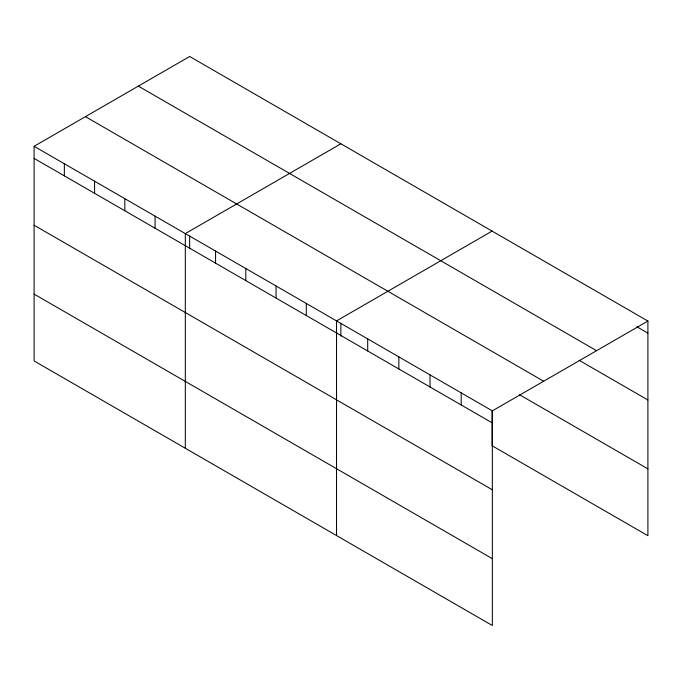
<?xml version="1.0" encoding="UTF-8"?>
<svg xmlns="http://www.w3.org/2000/svg" width="682" height="682" viewBox="0 0 682 682"><rect width="100%" height="100%" fill="white"/><g stroke="black" fill="none" stroke-linecap="round" stroke-linejoin="round"><path stroke-width="1.02" d="M34.1 146.298L492.344 410.862L492.344 625.513L34.1 360.948L34.1 146.298L189.656 56.487L647.9 321.052L647.9 535.702L492.097 445.755L492.097 410.735M340.881 143.791L185.316 233.602L185.316 448.253M492.097 231.096L336.541 320.907L336.541 535.566M492.344 410.862L647.9 321.052M636.903 326.78L647.9 333.131M138.327 86.12L596.562 350.684M579.163 360.301L647.9 399.984M85.438 116.656L543.673 381.221M519.59 394.776L647.9 468.858M34.1 158.386L492.344 422.942M34.1 225.231L492.344 489.795M34.1 294.104L492.344 558.669M461.177 392.866L461.177 404.955M430.018 374.878L430.018 386.967M398.859 356.891L398.859 368.971M367.7 338.903L367.7 350.983M340.881 323.43L340.881 336.166M306.295 303.447L306.295 315.536M276.048 285.988L276.048 298.068M245.81 268.529L245.81 280.609M215.563 251.061L215.563 263.15M189.656 236.125L189.656 248.853M155.078 216.143L155.078 228.223M124.832 198.684L124.832 210.764M94.585 181.216L94.585 193.304M64.347 163.757L64.347 175.845"/></g></svg>
